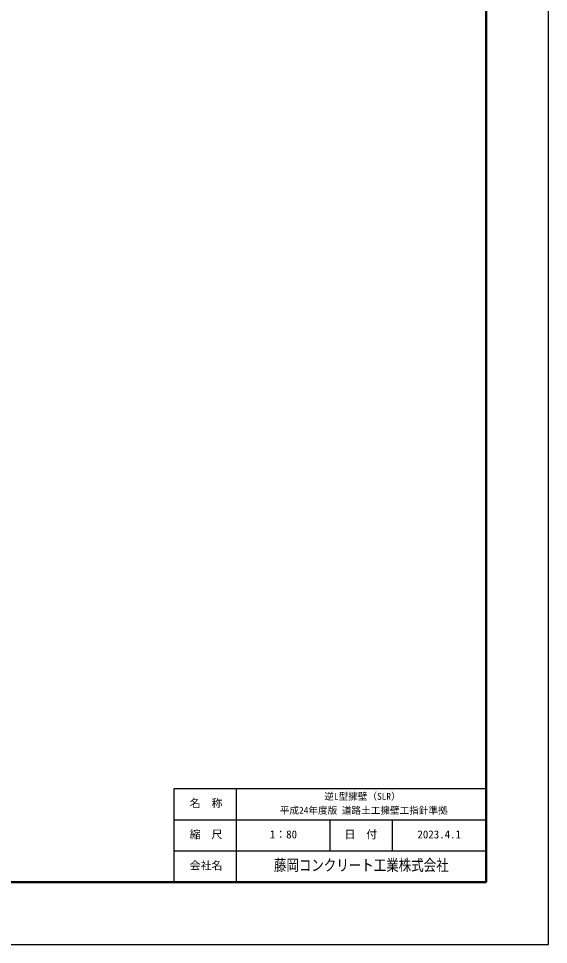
# Model space of a CAD drawing. Units: millimetres, scale not verified. Extents: x -67200 to 67200, y -23760 to 23760.
# Drawn here: x 53611 to 67200, y -23760 to 0 of the extents above; entities that cross this region are included whole.
import ezdxf
from ezdxf.enums import TextEntityAlignment as Align

# ---------------------------------------------------------------- set-up
doc = ezdxf.new("R2010")
doc.units = ezdxf.units.MM
doc.header["$LTSCALE"] = 80
for name, color, linetype, lineweight in [('0-2_Defpoints', 5, 'Continuous', 25), ('0-9_WAKU', 3, 'Continuous', 25), ('0-A_WAKU-LINE', 7, 'Continuous', 25)]:
    doc.layers.add(name, color=color, linetype=linetype, lineweight=lineweight)
doc.layers.add('0-B_WAKU-TXT', color=7, linetype='Continuous')
doc.styles.add('ＭＳ ゴシック', font='')
doc.styles.get('ＭＳ ゴシック').set_extended_font_data('MS Gothic')

msp = doc.modelspace()

# ---------------------------------------------------------------- linework, layer by layer
at = {"layer": '0-2_Defpoints'}
msp.add_lwpolyline([(0, -23760), (67200, -23760), (67200, 23760), (0, 23760)], close=True, dxfattribs=at)
at = {"layer": '0-9_WAKU'}
for p, q in [((57600, -19760), (65600, -19760)), ((57600, -22160), (57600, -19760))]:
    msp.add_line(p, q, dxfattribs=at)
at = {"layer": '0-9_WAKU', "lineweight": 50}
msp.add_lwpolyline([(1600, -22160), (65600, -22160), (65600, 22160), (1600, 22160)], close=True, dxfattribs=at)
at = {"layer": '0-A_WAKU-LINE'}
for p, q in [((59200, -22160), (59200, -19760)), ((57600, -20560), (65600, -20560)), ((61600, -21360), (61600, -20560)), ((63200, -21360), (63200, -20560)), ((57600, -21360), (65600, -21360))]:
    msp.add_line(p, q, dxfattribs=at)

# ---------------------------------------------------------------- texts
at = {"layer": '0-B_WAKU-TXT', "style": 'ＭＳ ゴシック'}
for s, height, p in [('逆L型擁壁（SLR）', 176, (61452, -20100)), ('名\u3000称', 205.3, (57999.62, -20300)), ('平成24年度版 道路土工擁壁工指針準拠', 176, (60312, -20460)), ('縮\u3000尺', 205.3, (57999.62, -21100)), ('1：80', 205.3, (60053.99, -21100)), ('日\u3000付', 205.3, (61967.56, -21100)), ('2023.4.1', 205.3, (63840, -21100)), ('会社名', 205.3, (57999.62, -21900))]:
    msp.add_text(s, height=height, dxfattribs=at).set_placement(p, align=Align.BOTTOM_LEFT)
at = {"layer": '0-B_WAKU-TXT', "style": 'ＭＳ ゴシック', "width": 0.8}
msp.add_text('藤岡コンクリート工業株式会社', height=293.3, dxfattribs=at).set_placement((60160, -21960), align=Align.BOTTOM_LEFT)

doc.saveas('drawing.dxf')
